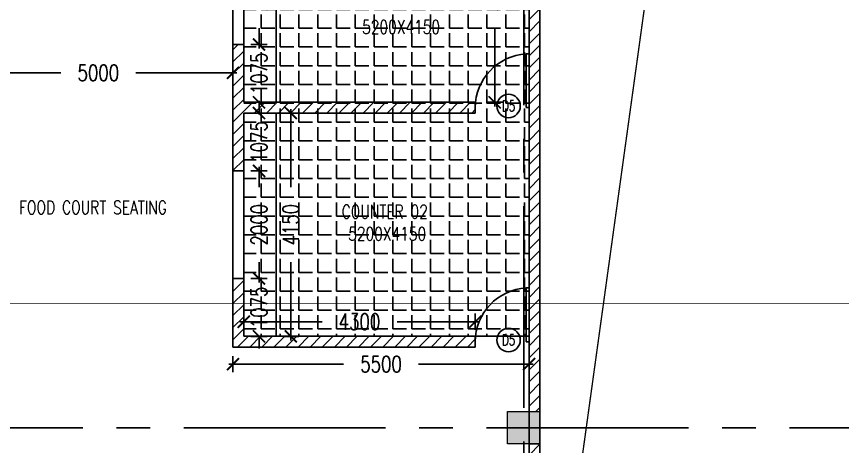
# Model space of a CAD drawing. Header units: millimetres. Extents: x -2076597 to 16308595, y -4402071 to 17875273.
# Drawn here: x -2033367 to -2018029, y -4232158 to -4224166 of the extents above; entities that cross this region are included whole.
import ezdxf
from ezdxf.enums import TextEntityAlignment as Align
from ezdxf.lldxf.tags import DXFTag

# ---------------------------------------------------------------- set-up
doc = ezdxf.new("R2010")
doc.units = ezdxf.units.MM
for name, pattern in [('CENTER', [50.8, 31.75, -6.35, 6.35, -6.35]), ('CENTER2', [1.125, 0.75, -0.125, 0.125, -0.125]), ('CONTINULUS', [0]), ('DASHDOT', [1, 0.5, -0.25, 0, -0.25])]:
    doc.linetypes.add(name, pattern=pattern)
for name, color, linetype, lineweight in [('A- REF LINES', 5, 'Continuous', 9), ('A-COL HATCH', 252, 'Continuous', 9), ('A-DETL-GENF', 92, 'Continuous', 9), ('A-ELEV FINEWALL', 6, 'Continuous', 9), ('S-COL HATCH', 251, 'Continuous', 9), ('S-COLS', 7, 'Continuous', 9)]:
    doc.layers.add(name, color=color, linetype=linetype, lineweight=lineweight)
for name, color, linetype in [('A- STAIRSCASE', 1, 'Continuous'), ('A-DIMS', 4, 'Continuous'), ('a-door', 1, 'Continuous'), ('A-GRID', 8, 'CENTER'), ('A-SCHED', 1, 'Continuous'), ('A-SETBACK', 3, 'Continuous'), ('A-SLAB SINING', 252, 'Continuous'), ('A-SLABS', 1, 'Continuous'), ('A-TXTROOM', 3, 'Continuous'), ('A-WALL', 2, 'Continuous'), ('A-WALL HATCH', 8, 'Continuous'), ('S-GRID', 252, 'CENTER2')]:
    doc.layers.add(name, color=color, linetype=linetype)
doc.styles.add('ROMANS', font='romans.shx', dxfattribs={"width": 0.75})
tags = doc.linetypes.add('DASHEDX2', pattern=[1.5, 1, -0.5]).pattern_tags.tags
tags[6:7] = [DXFTag(74, 4), DXFTag(75, 0), DXFTag(340, '0'), DXFTag(46, 1.0), DXFTag(50, 0.0), DXFTag(44, 0.0), DXFTag(45, 0.0)]
tags[4:5] = [DXFTag(74, 4), DXFTag(75, 0), DXFTag(340, '0'), DXFTag(46, 1.0), DXFTag(50, 0.0), DXFTag(44, 0.0), DXFTag(45, 0.0)]
tags = doc.linetypes.add('Sheet-A1-BLOCK-12$0$DASHDOT2', pattern=[0.5, 0.25, -0.125, 0, -0.125]).pattern_tags.tags
tags[10:11] = [DXFTag(74, 4), DXFTag(75, 0), DXFTag(340, '0'), DXFTag(46, 1.0), DXFTag(50, 0.0), DXFTag(44, 0.0), DXFTag(45, 0.0)]
tags[8:9] = [DXFTag(74, 4), DXFTag(75, 0), DXFTag(340, '0'), DXFTag(46, 1.0), DXFTag(50, 0.0), DXFTag(44, 0.0), DXFTag(45, 0.0)]
tags[6:7] = [DXFTag(74, 4), DXFTag(75, 0), DXFTag(340, '0'), DXFTag(46, 1.0), DXFTag(50, 0.0), DXFTag(44, 0.0), DXFTag(45, 0.0)]
tags[4:5] = [DXFTag(74, 4), DXFTag(75, 0), DXFTag(340, '0'), DXFTag(46, 1.0), DXFTag(50, 0.0), DXFTag(44, 0.0), DXFTag(45, 0.0)]
doc.dimstyles.new('DIMM-100', dxfattribs={"dimscale": 150, "dimtxt": 2, "dimasz": 1.5, "dimexe": 1, "dimexo": 0, "dimgap": 2, "dimtad": 0, "dimtoh": 1, "dimdec": 0, "dimzin": 0, "dimdsep": 46, "dimtxsty": 'ROMANS', "dimblk": 'ARCHTICK', "dimcen": 1.5, "dimdle": 0.5, "dimclrd": 8, "dimclre": 8, "dimclrt": 256, "dimazin": 0, "dimtfac": 1, "dimtdec": 0, "dimtix": 1, "dimtofl": 0, "dimtmove": 2, "dimatfit": 3, "dimldrblk": 'DOT', "dimfxl": 0, "dimtolj": 1, "dimtzin": 0, "dimarcsym": 0})

# ---------------------------------------------------------------- blocks, each defined once
blk = doc.blocks.new('Family - ___-240295-0_ ground floor')
at = {"layer": 'A-SETBACK', "linetype": 'DASHDOT', "lineweight": -2, "ltscale": 2000, "const_width": 25}
blk.add_lwpolyline([(76480, 233663), (47866, 236124), (29166, 193452), (70915, 193452)], close=True, dxfattribs=at)
blk = doc.blocks.new('M_Single-Flush - 0915 x 2134mm-234763-0_ ground floor')
at = {"layer": 'a-door'}
for p, q in [((406, -100), (406, -1015)), ((458, -100), (406, -100)), ((458, -100), (458, -1015)), ((458, -1015), (406, -1015))]:
    blk.add_line(p, q, dxfattribs=at)
blk.add_arc((458, -100), 917, 180, 266.8107, dxfattribs=at)
blk = doc.blocks.new('_ArchTick')
at = {"color": 0, "linetype": 'ByBlock', "const_width": 0.15}
blk.add_lwpolyline([(-0.5, -0.5), (0.5, 0.5)], dxfattribs=at)
blk = doc.blocks.new('*D458')
at = {"layer": 'A-DIMS', "color": 8, "lineweight": -2, "transparency": 16777216}
for p, q in [((-2028864, -4225961), (-2028864, -4225736)), ((-2029014, -4225961), (-2028714, -4225961)), ((-2029014, -4227036), (-2028714, -4227036)), ((-2028864, -4227036), (-2028864, -4227261))]:
    blk.add_line(p, q, dxfattribs=at)
at = {"layer": 'Defpoints', "color": 0, "transparency": 16777216}
for p in [(-2029148, -4225961), (-2029148, -4227036), (-2028864, -4227036)]:
    blk.add_point(p, dxfattribs=at)
at = {"layer": 'A-DIMS', "color": 8, "lineweight": -2, "transparency": 16777216, "xscale": 225, "yscale": 225, "zscale": 225}
for p, rotation in [((-2028864, -4225961), 270), ((-2028864, -4227036), 90)]:
    blk.add_blockref('_ArchTick', p, dxfattribs=dict(at, rotation=rotation))
at = {"layer": 'A-DIMS', "transparency": 16777216, "insert": (-2028864, -4226498), "char_height": 300, "attachment_point": 5, "rotation": 90, "style": 'ROMANS'}
blk.add_mtext('\\A1;1075', dxfattribs=at)
blk = doc.blocks.new('_Dot')
at = {"color": 0, "linetype": 'ByBlock', "lineweight": -2}
blk.add_line((-0.5, 0), (-1, 0), dxfattribs=at)
at = {"color": 0, "linetype": 'ByBlock', "const_width": 0.5}
blk.add_lwpolyline([(-0.25, 0, 1), (0.25, 0, 1)], format="xyb", close=True, dxfattribs=at)
blk = doc.blocks.new('*D459')
at = {"layer": 'A-DIMS', "color": 8, "lineweight": -2, "transparency": 16777216}
for p, q in [((-2028864, -4226961), (-2028864, -4227339)), ((-2029014, -4227036), (-2028714, -4227036)), ((-2028864, -4229111), (-2028864, -4228732)), ((-2029014, -4229036), (-2028714, -4229036))]:
    blk.add_line(p, q, dxfattribs=at)
at = {"layer": 'Defpoints', "color": 0, "transparency": 16777216}
for p in [(-2029148, -4227036), (-2029148, -4229036), (-2028864, -4229036)]:
    blk.add_point(p, dxfattribs=at)
at = {"layer": 'A-DIMS', "color": 8, "lineweight": -2, "transparency": 16777216, "xscale": 225, "yscale": 225, "zscale": 225}
for p, rotation in [((-2028864, -4227036), 90), ((-2028864, -4229036), 270)]:
    blk.add_blockref('_ArchTick', p, dxfattribs=dict(at, rotation=rotation))
at = {"layer": 'A-DIMS', "transparency": 16777216, "insert": (-2028864, -4228036), "char_height": 300, "attachment_point": 5, "rotation": 90, "style": 'ROMANS'}
blk.add_mtext('\\A1;2000', dxfattribs=at)
blk = doc.blocks.new('*D460')
at = {"layer": 'A-DIMS', "color": 8, "lineweight": -2, "transparency": 16777216}
for p, q in [((-2028864, -4229036), (-2028864, -4228811)), ((-2029014, -4229036), (-2028714, -4229036)), ((-2029014, -4230111), (-2028714, -4230111)), ((-2028864, -4230111), (-2028864, -4230336))]:
    blk.add_line(p, q, dxfattribs=at)
at = {"layer": 'Defpoints', "color": 0, "transparency": 16777216}
for p in [(-2029148, -4229036), (-2029148, -4230111), (-2028864, -4230111)]:
    blk.add_point(p, dxfattribs=at)
at = {"layer": 'A-DIMS', "color": 8, "lineweight": -2, "transparency": 16777216, "xscale": 225, "yscale": 225, "zscale": 225}
for p, rotation in [((-2028864, -4229036), 270), ((-2028864, -4230111), 90)]:
    blk.add_blockref('_ArchTick', p, dxfattribs=dict(at, rotation=rotation))
at = {"layer": 'A-DIMS', "transparency": 16777216, "insert": (-2028864, -4229573), "char_height": 300, "attachment_point": 5, "rotation": 90, "style": 'ROMANS'}
blk.add_mtext('\\A1;1075', dxfattribs=at)
blk = doc.blocks.new('*D461')
at = {"layer": 'A-DIMS', "color": 8, "lineweight": -2, "transparency": 16777216}
for p, q in [((-2028274, -4225886), (-2028274, -4227339)), ((-2028424, -4225961), (-2028124, -4225961)), ((-2028274, -4230186), (-2028274, -4228732)), ((-2028424, -4230111), (-2028124, -4230111))]:
    blk.add_line(p, q, dxfattribs=at)
at = {"layer": 'Defpoints', "color": 0, "transparency": 16777216}
for p in [(-2029148, -4225961), (-2029148, -4230111), (-2028274, -4230111)]:
    blk.add_point(p, dxfattribs=at)
at = {"layer": 'A-DIMS', "color": 8, "lineweight": -2, "transparency": 16777216, "xscale": 225, "yscale": 225, "zscale": 225}
for p, rotation in [((-2028274, -4225961), 90), ((-2028274, -4230111), 270)]:
    blk.add_blockref('_ArchTick', p, dxfattribs=dict(at, rotation=rotation))
at = {"layer": 'A-DIMS', "transparency": 16777216, "insert": (-2028274, -4228036), "char_height": 300, "attachment_point": 5, "rotation": 90, "style": 'ROMANS'}
blk.add_mtext('\\A1;4150', dxfattribs=at)
blk = doc.blocks.new('*D462')
at = {"layer": 'A-DIMS', "color": 8, "lineweight": -2, "transparency": 16777216}
for p, q in [((-2029148, -4229989), (-2029148, -4229689)), ((-2024848, -4229989), (-2024848, -4229689)), ((-2029223, -4229839), (-2027694, -4229839)), ((-2024773, -4229839), (-2026301, -4229839))]:
    blk.add_line(p, q, dxfattribs=at)
at = {"layer": 'Defpoints', "color": 0, "transparency": 16777216}
for p in [(-2029148, -4229839), (-2029148, -4230111), (-2024848, -4230111)]:
    blk.add_point(p, dxfattribs=at)
at = {"layer": 'A-DIMS', "color": 8, "lineweight": -2, "transparency": 16777216, "xscale": 225, "yscale": 225, "zscale": 225, "rotation": 180}
blk.add_blockref('_ArchTick', (-2029148, -4229839), dxfattribs=at)
at = {"layer": 'A-DIMS', "color": 8, "lineweight": -2, "transparency": 16777216, "xscale": 225, "yscale": 225, "zscale": 225}
blk.add_blockref('_ArchTick', (-2024848, -4229839), dxfattribs=at)
at = {"layer": 'A-DIMS', "transparency": 16777216, "insert": (-2026998, -4229839), "char_height": 300, "attachment_point": 5, "style": 'ROMANS'}
blk.add_mtext('\\A1;4300', dxfattribs=at)
blk = doc.blocks.new('*D463')
at = {"layer": 'A-DIMS', "color": 8, "lineweight": -2, "transparency": 16777216}
for p, q in [((-2028864, -4224686), (-2028864, -4224461)), ((-2029014, -4224686), (-2028714, -4224686)), ((-2029014, -4225761), (-2028714, -4225761)), ((-2028864, -4225761), (-2028864, -4225986))]:
    blk.add_line(p, q, dxfattribs=at)
at = {"layer": 'Defpoints', "color": 0, "transparency": 16777216}
for p in [(-2029148, -4224686), (-2028864, -4224686), (-2029148, -4225761)]:
    blk.add_point(p, dxfattribs=at)
at = {"layer": 'A-DIMS', "color": 8, "lineweight": -2, "transparency": 16777216, "xscale": 225, "yscale": 225, "zscale": 225}
for p, rotation in [((-2028864, -4224686), 270), ((-2028864, -4225761), 90)]:
    blk.add_blockref('_ArchTick', p, dxfattribs=dict(at, rotation=rotation))
at = {"layer": 'A-DIMS', "transparency": 16777216, "insert": (-2028864, -4225223), "char_height": 300, "attachment_point": 5, "rotation": 90, "style": 'ROMANS'}
blk.add_mtext('\\A1;1075', dxfattribs=at)
blk = doc.blocks.new('*D464')
at = {"layer": 'A-DIMS', "color": 8, "lineweight": -2, "transparency": 16777216}
for p, q in [((-2029014, -4222686), (-2028714, -4222686)), ((-2028864, -4222611), (-2028864, -4222989)), ((-2028864, -4224761), (-2028864, -4224382)), ((-2029014, -4224686), (-2028714, -4224686))]:
    blk.add_line(p, q, dxfattribs=at)
at = {"layer": 'Defpoints', "color": 0, "transparency": 16777216}
for p in [(-2029148, -4222686), (-2028864, -4222686), (-2029148, -4224686)]:
    blk.add_point(p, dxfattribs=at)
at = {"layer": 'A-DIMS', "color": 8, "lineweight": -2, "transparency": 16777216, "xscale": 225, "yscale": 225, "zscale": 225}
for p, rotation in [((-2028864, -4222686), 90), ((-2028864, -4224686), 270)]:
    blk.add_blockref('_ArchTick', p, dxfattribs=dict(at, rotation=rotation))
at = {"layer": 'A-DIMS', "transparency": 16777216, "insert": (-2028864, -4223686), "char_height": 300, "attachment_point": 5, "rotation": 90, "style": 'ROMANS'}
blk.add_mtext('\\A1;2000', dxfattribs=at)
blk = doc.blocks.new('*D465')
at = {"layer": 'A-DIMS', "color": 8, "lineweight": -2, "transparency": 16777216}
for p, q in [((-2024338, -4221611), (-2024638, -4221611)), ((-2024488, -4221536), (-2024488, -4222989)), ((-2024488, -4225836), (-2024488, -4224382)), ((-2024338, -4225761), (-2024638, -4225761))]:
    blk.add_line(p, q, dxfattribs=at)
at = {"layer": 'Defpoints', "color": 0, "transparency": 16777216}
for p in [(-2024488, -4221611), (-2023848, -4221611), (-2023848, -4225761)]:
    blk.add_point(p, dxfattribs=at)
at = {"layer": 'A-DIMS', "color": 8, "lineweight": -2, "transparency": 16777216, "xscale": 225, "yscale": 225, "zscale": 225}
for p, rotation in [((-2024488, -4221611), 90), ((-2024488, -4225761), 270)]:
    blk.add_blockref('_ArchTick', p, dxfattribs=dict(at, rotation=rotation))
at = {"layer": 'A-DIMS', "transparency": 16777216, "insert": (-2024488, -4223686), "char_height": 300, "attachment_point": 5, "rotation": 90, "style": 'ROMANS'}
blk.add_mtext('\\A1;4150', dxfattribs=at)
blk = doc.blocks.new('SOP')
at = {"layer": 'A-SCHED', "color": 8}
blk.add_circle((0, 0), 218, dxfattribs=at)
at = {"layer": 'A-SCHED', "style": 'ROMANS', "width": 0.7}
blk.add_attdef('D2', text='', height=200, dxfattribs=at).set_placement((0, 0), align=Align.MIDDLE_CENTER)
blk = doc.blocks.new('*D602')
at = {"layer": 'A-DIMS', "color": 8, "lineweight": -2, "transparency": 16777216}
for p, q in [((-2034348, -4225363), (-2034348, -4225063)), ((-2029348, -4225363), (-2029348, -4225063))]:
    blk.add_line(p, q, dxfattribs=at)
at = {"layer": 'A-DIMS', "color": 8, "linetype": 'CONTINULUS', "lineweight": -2, "transparency": 16777216}
for p, q in [((-2034423, -4225213), (-2032544, -4225213)), ((-2029273, -4225213), (-2031151, -4225213))]:
    blk.add_line(p, q, dxfattribs=at)
at = {"layer": 'Defpoints', "color": 0, "transparency": 16777216}
for p in [(-2029348, -4225213), (-2034348, -4225511), (-2029348, -4225511)]:
    blk.add_point(p, dxfattribs=at)
at = {"layer": 'A-DIMS', "color": 8, "lineweight": -2, "transparency": 16777216, "xscale": 225, "yscale": 225, "zscale": 225, "rotation": 180}
blk.add_blockref('_ArchTick', (-2034348, -4225213), dxfattribs=at)
at = {"layer": 'A-DIMS', "color": 8, "lineweight": -2, "transparency": 16777216, "xscale": 225, "yscale": 225, "zscale": 225}
blk.add_blockref('_ArchTick', (-2029348, -4225213), dxfattribs=at)
at = {"layer": 'A-DIMS', "transparency": 16777216, "insert": (-2031848, -4225213), "char_height": 300, "attachment_point": 5, "style": 'ROMANS'}
blk.add_mtext('\\A1;5000', dxfattribs=at)
blk = doc.blocks.new('COLUMN 1')
at = {"layer": 'A-COL HATCH'}
blk.add_hatch(color=256, dxfattribs=at).paths.add_polyline_path([(712686.2, -1019374.1), (712086.2, -1019374.1), (712086.2, -1018774.1), (712686.2, -1018774.1)])
at = {"layer": 'S-COL HATCH'}
blk.add_hatch(color=256, dxfattribs=at).paths.add_polyline_path([(712686.2, -1019374.1), (712086.2, -1019374.1), (712086.2, -1018774.1), (712686.2, -1018774.1)])
at = {"layer": 'S-COLS'}
blk.add_lwpolyline([(712686.2, -1019374.1), (712086.2, -1019374.1), (712086.2, -1018774.1), (712686.2, -1018774.1)], close=True, dxfattribs=at)
blk.add_lwpolyline([(712686.2, -1019374.1), (712086.2, -1019374.1), (712086.2, -1018774.1), (712686.2, -1018774.1)], close=True, dxfattribs=at)
at = {"layer": 'S-GRID', "ltscale": 5000}
for p, q in [((712386.2, -1035578.8), (712386.2, -974750.2)), ((661071.4, -1019074.1), (726350.7, -1019074.1))]:
    blk.add_line(p, q, dxfattribs=at)
blk = doc.blocks.new('*D353')
at = {"layer": 'A-DIMS', "color": 8, "lineweight": -2, "transparency": 16777216}
for p, q in [((-2029348, -4230477), (-2029348, -4230777)), ((-2023848, -4230477), (-2023848, -4230777)), ((-2029423, -4230627), (-2027294, -4230627)), ((-2023773, -4230627), (-2025901, -4230627))]:
    blk.add_line(p, q, dxfattribs=at)
at = {"layer": 'Defpoints', "color": 0, "transparency": 16777216}
for p in [(-2029348, -4230311), (-2023848, -4230311), (-2023848, -4230627)]:
    blk.add_point(p, dxfattribs=at)
at = {"layer": 'A-DIMS', "color": 8, "lineweight": -2, "transparency": 16777216, "xscale": 225, "yscale": 225, "zscale": 225, "rotation": 180}
blk.add_blockref('_ArchTick', (-2029348, -4230627), dxfattribs=at)
at = {"layer": 'A-DIMS', "color": 8, "lineweight": -2, "transparency": 16777216, "xscale": 225, "yscale": 225, "zscale": 225}
blk.add_blockref('_ArchTick', (-2023848, -4230627), dxfattribs=at)
at = {"layer": 'A-DIMS', "transparency": 16777216, "insert": (-2026598, -4230627), "char_height": 300, "attachment_point": 5, "style": 'ROMANS'}
blk.add_mtext('\\A1;5500', dxfattribs=at)
blk = doc.blocks.new('SEC LINES')
at = {"layer": 'A-ELEV FINEWALL', "color": 7, "linetype": 'Sheet-A1-BLOCK-12$0$DASHDOT2', "ltscale": 4000, "const_width": 10}
blk.add_lwpolyline([(-3817613, -18368005), (-3871757, -18368005)], dxfattribs=at)

msp = doc.modelspace()

# ---------------------------------------------------------------- hatches: boundary and pattern name
at = {"layer": 'A-SLAB SINING'}
h = msp.add_hatch(dxfattribs=at)
h.set_pattern_fill('ANGLE', color=256, scale=50)
h.set_pattern_definition([(0, (1802100.65, 14255482.13), (0, 349.25), [254, -95.25]), (90, (1802100.65, 14255482.13), (-349.25, 2e-14), [254, -95.25])])
h.paths.add_polyline_path([(-2029147.9, -4230110.5), (-2023847.9, -4230110.5), (-2023847.9, -4221610.5), (-2029147.9, -4221610.5)])
at = {"layer": 'A-WALL HATCH'}
h = msp.add_hatch(dxfattribs=at)
h.set_pattern_fill('ANSI31', color=256, scale=50)
h.set_pattern_definition([(45, (1802100.65, 14255482.13), (-112.2532015, 112.2532015), [])])
h.paths.add_polyline_path([(-2023647.9, -4224010.5), (-2023847.9, -4224010.5), (-2023847.9, -4225760.5), (-2023847.9, -4225760.5), (-2023847.9, -4225960.5), (-2023847.9, -4225960.5), (-2023847.9, -4229311.9), (-2023847.9, -4229311.9), (-2023847.9, -4230210.5), (-2023847.9, -4231510.5), (-2023647.9, -4231510.5)])
h.paths.add_polyline_path([(-2024847.9, -4230110.5), (-2029147.9, -4230110.5), (-2029147.9, -4229035.5), (-2029347.9, -4229035.5), (-2029347.9, -4230310.5), (-2024847.9, -4230310.5)])
h.paths.add_polyline_path([(-2021447.9, -4218110.5), (-2021647.9, -4218110.5), (-2021647.9, -4221410.5), (-2027847.9, -4221410.5), (-2027847.9, -4217910.5), (-2028047.9, -4217910.5), (-2028047.9, -4221610.5), (-2023847.9, -4221610.5), (-2023847.9, -4224010.5), (-2023647.9, -4224010.5), (-2023647.9, -4222310.5), (-2021447.9, -4222310.5)])
h.paths.add_polyline_path([(-2023647.9, -4221610.5), (-2021647.9, -4221610.5), (-2021647.9, -4222210.5), (-2023647.9, -4222210.5)], flags=16)
h.paths.add_polyline_path([(-2029147.9, -4221410.5), (-2029347.9, -4221410.5), (-2029347.9, -4222685.5), (-2029147.9, -4222685.5)])
h.paths.add_polyline_path([(-2028047.9, -4221410.5), (-2029147.9, -4221410.5), (-2029147.9, -4221610.5), (-2028047.9, -4221610.5)])
h.paths.add_polyline_path([(-2024297.9, -4217910.5), (-2026647.9, -4217910.5), (-2026647.9, -4218110.5), (-2024297.9, -4218110.5)], flags=17)
h.paths.add_polyline_path([(-2023647.9, -4222210.5), (-2023847.9, -4222210.5), (-2023847.9, -4221610.5), (-2023647.9, -4221610.5)], flags=16)
h.paths.add_polyline_path([(-2024847.9, -4225960.5), (-2024847.9, -4225760.5), (-2029147.9, -4225760.5), (-2029147.9, -4224685.5), (-2029347.9, -4224685.5), (-2029347.9, -4227035.5), (-2029147.9, -4227035.5), (-2029147.9, -4225960.5)])
h.paths.add_polyline_path([(-2021447.9, -4221410.5), (-2021647.9, -4221410.5), (-2021647.9, -4219910.5), (-2021447.9, -4219910.5)], flags=17)
h = msp.add_hatch(dxfattribs=at)
h.set_pattern_fill('ANSI31', color=256, scale=50)
h.set_pattern_definition([(45, (1802100.65, 14138502.7), (-112.2532015, 112.2532015), [])])
h.paths.add_polyline_path([(-2023847.9, -4232330.5), (-2023647.9, -4232330.5), (-2023647.9, -4232110.5), (-2023847.9, -4232110.5)])

# ---------------------------------------------------------------- linework, layer by layer
at = {"layer": 'A- STAIRSCASE', "linetype": 'DASHEDX2', "ltscale": 0.8}
for p, q in [((-2029347.9, -4222685.5), (-2029347.9, -4224685.5)), ((-2029147.9, -4224685.5), (-2029147.9, -4222685.5)), ((-2029347.9, -4227035.5), (-2029347.9, -4229035.5)), ((-2029147.9, -4229035.5), (-2029147.9, -4227035.5))]:
    msp.add_line(p, q, dxfattribs=at)
at = {"layer": 'A-SLABS'}
for p, q in [((-2028547.9, -4225760.5), (-2028547.9, -4221610.5)), ((-2028547.9, -4230110.5), (-2028547.9, -4225960.5)), ((-2024847.9, -4230110.5), (-2023847.9, -4230110.5))]:
    msp.add_line(p, q, dxfattribs=at)
at = {"layer": 'A-WALL'}
for p, q in [((-2023847.9, -4225760.5), (-2023847.9, -4221610.5)), ((-2029347.9, -4227035.5), (-2029347.9, -4224685.5)), ((-2029147.9, -4224685.5), (-2029347.9, -4224685.5)), ((-2029147.9, -4225760.5), (-2029147.9, -4224685.5)), ((-2029147.9, -4225760.5), (-2024847.9, -4225760.5)), ((-2024847.9, -4225760.5), (-2024847.9, -4225960.5)), ((-2029147.9, -4227035.5), (-2029147.9, -4225960.5)), ((-2029147.9, -4225960.5), (-2024847.9, -4225960.5)), ((-2029347.9, -4227035.5), (-2029147.9, -4227035.5)), ((-2029347.9, -4230310.5), (-2029347.9, -4229035.5)), ((-2029347.9, -4229035.5), (-2029147.9, -4229035.5)), ((-2029147.9, -4230110.5), (-2029147.9, -4229035.5)), ((-2029147.9, -4230110.5), (-2024847.9, -4230110.5)), ((-2024847.9, -4230110.5), (-2024847.9, -4230310.5)), ((-2029347.9, -4230310.5), (-2024847.9, -4230310.5))]:
    msp.add_line(p, q, dxfattribs=at)
for points in [[(-2023647.9, -4232110.5), (-2023647.9, -4222310.5)], [(-2023847.9, -4232110.5), (-2023847.9, -4225760.5)]]:
    msp.add_lwpolyline(points, dxfattribs=at)
msp.add_lwpolyline([(-2023847.9, -4232330.5), (-2023647.9, -4232330.5), (-2023647.9, -4232110.5), (-2023847.9, -4232110.5)], close=True, dxfattribs=at)

# ---------------------------------------------------------------- block references
at = {"layer": 'A- REF LINES'}
msp.add_blockref('SEC LINES', (1802100.7, 14138502.7), dxfattribs=at)
at = {"layer": 'A-DETL-GENF', "color": 8}
msp.add_blockref('Family - ___-240295-0_ ground floor', (-2094762.5, -4432922.9), dxfattribs=at)
at = {"layer": 'a-door', "extrusion": (0, 0, -1), "xscale": 1.090879590326322, "yscale": 1.090879590326322, "zscale": -1.090879590326322, "rotation": 180}
for p in [(2024346.9, -4225969.6), (2024346.9, -4230319.6)]:
    msp.add_blockref('M_Single-Flush - 0915 x 2134mm-234763-0_ ground floor', p, dxfattribs=at)
at = {"layer": 'A-GRID', "color": 8}
msp.add_blockref('COLUMN 1', (-2736334, -3212736.4), dxfattribs=at)
at = {"layer": 'A-SCHED'}
for p in [(-2024229.8, -4225829.7), (-2024229.8, -4230179.7)]:
    msp.add_blockref('SOP', p, dxfattribs=at).add_auto_attribs({'D2': 'D5'})

# ---------------------------------------------------------------- texts
at = {"layer": 'A-TXTROOM', "width": 3684.893, "attachment_point": 1, "style": 'ROMANS'}
for s, insert, char_height in [('5200X4150', (-2026950.3, -4224234.9, 0), 250.28), ('FOOD COURT SEATING', (-2033318.6, -4227590.5, 0), 250.282), ('COUNTER 02', (-2027329.3, -4227668.5, 0), 250.28), ('5200X4150', (-2027208.3, -4228079.3, 0), 250.28)]:
    msp.add_mtext(s, dxfattribs=dict(at, insert=insert, char_height=char_height))

# ---------------------------------------------------------------- dimensions: what is measured, and where the dimension line sits
at = {"layer": 'A-DIMS'}
for base, p1, p2, picture, middle in [((-2024488.1, -4221610.5), (-2023847.9, -4225760.5), (-2023847.9, -4221610.5), '*D465', (-2024488.1, -4223685.5)), ((-2028864.2, -4222685.5), (-2029147.9, -4224685.5), (-2029147.9, -4222685.5), '*D464', (-2028864.2, -4223685.5)), ((-2028864.2, -4224685.5), (-2029147.9, -4225760.5), (-2029147.9, -4224685.5), '*D463', (-2028864.2, -4225223)), ((-2028864.2, -4227035.5), (-2029147.9, -4225960.5), (-2029147.9, -4227035.5), '*D458', (-2028864.2, -4226498)), ((-2028273.9, -4230110.5), (-2029147.9, -4225960.5), (-2029147.9, -4230110.5), '*D461', (-2028273.9, -4228035.5)), ((-2028864.2, -4229035.5), (-2029147.9, -4227035.5), (-2029147.9, -4229035.5), '*D459', (-2028864.2, -4228035.5)), ((-2028864.2, -4230110.5), (-2029147.9, -4229035.5), (-2029147.9, -4230110.5), '*D460', (-2028864.2, -4229573))]:
    dim = msp.add_linear_dim(base=base, p1=p1, p2=p2, angle=90, dimstyle='DIMM-100', override={"dimfxlon": 1}, dxfattribs=at)
    dim.commit()
    dim.dimension.update_dxf_attribs({"geometry": picture, "text_midpoint": middle})
for base, p1, p2, picture, middle in [((-2029347.9, -4225213), (-2034347.9, -4225510.5), (-2029347.9, -4225510.5), '*D602', (-2031847.9, -4225213)), ((-2029147.9, -4229839), (-2024847.9, -4230110.5), (-2029147.9, -4230110.5), '*D462', (-2026997.9, -4229839)), ((-2023847.9, -4230626.9), (-2029347.9, -4230310.5), (-2023847.9, -4230310.5), '*D353', (-2026597.9, -4230626.9))]:
    dim = msp.add_linear_dim(base=base, p1=p1, p2=p2, dimstyle='DIMM-100', override={"dimfxlon": 1}, dxfattribs=at)
    dim.commit()
    dim.dimension.update_dxf_attribs({"geometry": picture, "text_midpoint": middle})

doc.saveas('drawing.dxf')
